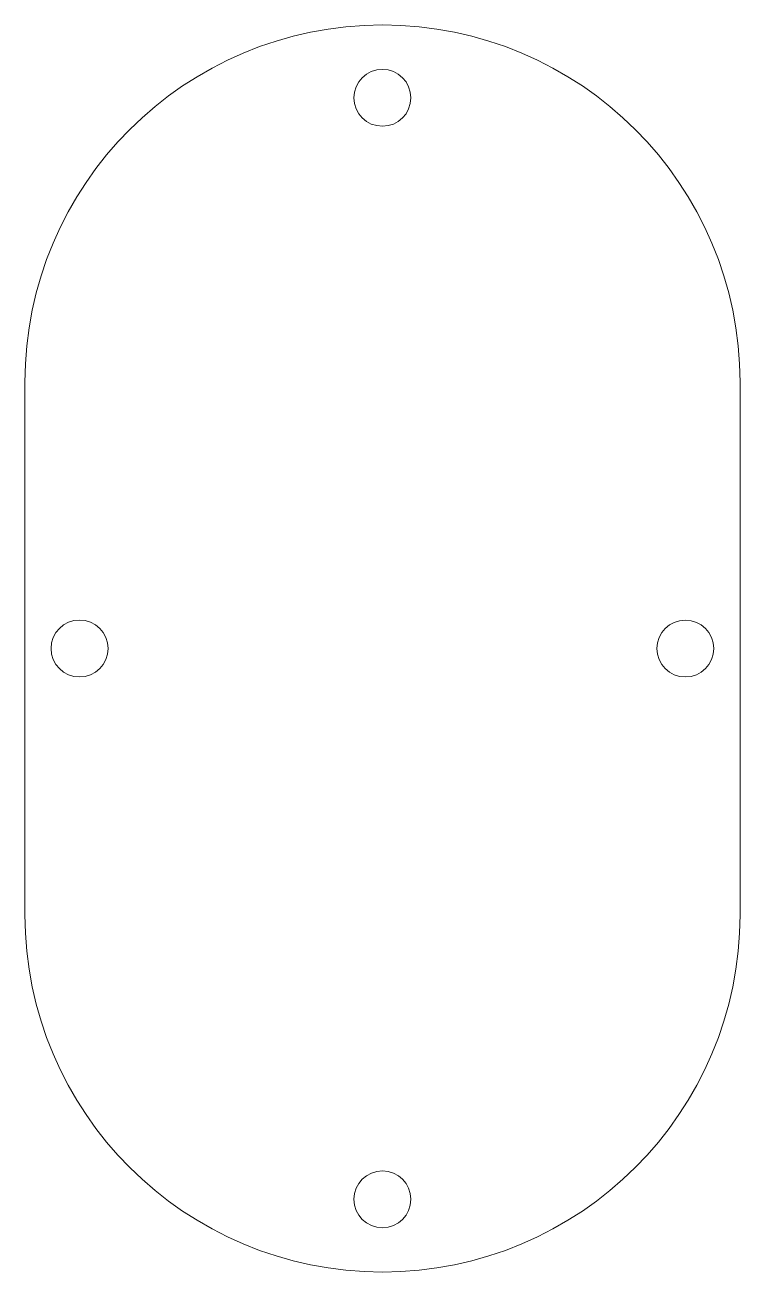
# Model space of a CAD drawing. Header units: millimetres. Extents: x 0 to 31.4, y 0 to 54.8.
import ezdxf

# ---------------------------------------------------------------- set-up
doc = ezdxf.new("R2010")
doc.units = ezdxf.units.MM

msp = doc.modelspace()

# ---------------------------------------------------------------- linework, layer by layer
at = {"color": 7, "linetype": 'Continuous', "lineweight": 15}
for p, q in [((0, 39.1), (0, 15.7)), ((31.4, 15.7), (31.4, 39.1))]:
    msp.add_line(p, q, dxfattribs=at)
for centre in [(15.696, 51.599), (2.397, 27.399), (28.999, 27.398), (15.697, 3.198)]:
    msp.add_circle(centre, 1.25, dxfattribs=at)
for centre, start, end in [((15.7, 39.1), 0, 180), ((15.7, 15.7), 180, 0)]:
    msp.add_arc(centre, 15.7, start, end, dxfattribs=at)

doc.saveas('drawing.dxf')
